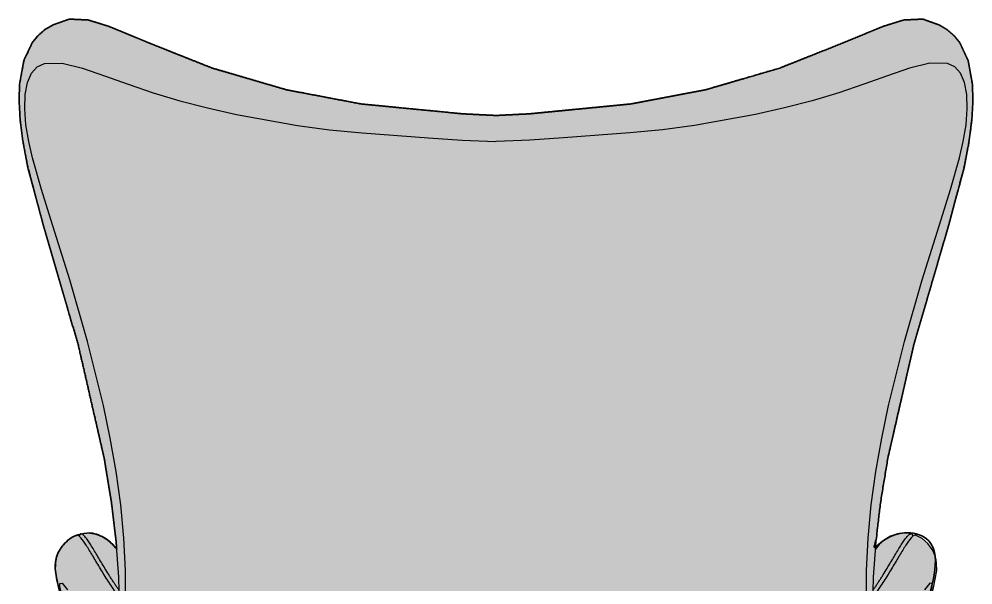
# Model space of a CAD drawing. Header units: millimetres. Extents: x 0 to 2578, y -1409 to 1073.
# Drawn here: x 80 to 987, y -872 to -334 of the extents above; entities that cross this region are included whole.
import ezdxf

# ---------------------------------------------------------------- set-up
doc = ezdxf.new("R2010")
doc.units = ezdxf.units.MM
doc.layers.add('Blocks', color=7, linetype='Continuous')
doc.layers.add('Blocks$Fill', color=7, linetype='Continuous', true_color=0xffffff)
doc.layers.add('Blocks$Inner', color=7, linetype='Continuous', lineweight=25, true_color=0x007f00)
doc.layers.add('Blocks$Outline', color=7, linetype='Continuous', lineweight=35, true_color=0xff3f3f)

# ---------------------------------------------------------------- blocks, each defined once
blk = doc.blocks.new('Egg Back')
at = {"layer": 'Blocks$Fill'}
blk.add_hatch(color=256, dxfattribs=at).paths.add_polyline_path([(-869.3712391371141, 27.61455358701468), (-869.371239455139, 25.1981333220111), (-869.3712705289859, 8.163703951348987), (-872.39221660677, 8.163703918454383), (-872.39221660677, -8.299842251105184e-13), (-837.874696968755, -8.331301775701787e-13), (-837.874696968755, 6.423867539126226), (-577.280474302293, 6.215370178221799), (-542.4298906721729, 6.215372085570429), (-542.3149146973797, 6.223098780641571), (-542.3149146973797, -1.769562418128174e-12), (-524.9037185619013, -8.616545857445428e-13), (-524.9037185619004, 6.22309878064066), (-524.7887425871081, 6.215372085569518), (-523.6353343226133, 6.215360147190998), (-229.3439362905269, 6.423867539126171), (-229.343936290526, -1.798086826302538e-12), (-194.8264166525109, -1.801232778762198e-12), (-194.8264166525109, 8.163703918453411), (-197.8473627302951, 8.163703951348925), (-197.847393804142, 25.19813332201104), (-197.8473938955341, 25.2568849047956), (-197.8473941221677, 27.61455358701462), (-198.7618609020069, 28.61103905259917), (-489.938160193566, 53.52566241185654), (-514.4489561808264, 53.52564181893199), (-514.4489561808246, 119.773678119389), (-493.8682258524263, 120.8173354521851), (-445.7318140967467, 129.7347128990032), (-398.5055316149878, 145.1323061718568), (-354.3971916350624, 166.1271013713249), (-314.5341077939588, 191.9144333049799), (-277.8720509013423, 223.4404528546457), (-244.3146904607487, 261.3288782925201), (-213.883921721987, 306.3738537231948), (-201.5549113010397, 327.8757135368256), (-189.9196367137958, 349.8062870160193), (-178.9998260716883, 372.13167474582), (-168.8149755233732, 394.8165467162013), (-159.3822345701083, 417.8243279024154), (-150.7163100618776, 441.1173945567452), (-142.8293899994138, 464.6572790036826), (-135.7310879680594, 488.4048806020865), (-131.5182243470212, 496.293276970312), (-123.0705784221522, 517.2537763524415), (-117.8000125519015, 533.9083310565293), (-114.8160233141975, 550.3293964632567), (-114.9205664259611, 557.0737698174689), (-115.4335906908458, 560.5176833554315), (-116.2791596626834, 563.8382193992929), (-117.4736037782062, 567.0406316159151), (-119.048200413978, 570.1541870000037), (-123.284998529601, 575.8862573824899), (-128.7218744577598, 580.5693848884375), (-135.0475520530439, 583.9178609383571), (-135.0735355611235, 583.9269321139275), (-135.0997792777997, 583.9353358730095), (-135.1262825967176, 583.9430731151817), (-135.1530449115223, 583.950144740023), (-135.1800656158588, 583.956551647112), (-135.2073441033722, 583.9622947360273), (-135.2348797677075, 583.9673749063478), (-135.2626720025098, 583.9717930576523), (-135.2907202014241, 583.9755500895196), (-135.3190237580955, 583.9786469015284), (-135.347582066169, 583.9810843932571), (-135.3763945192897, 583.982863464285), (-135.4054605111026, 583.9839850141905), (-135.4347794352528, 583.9844499425523), (-135.4643506853853, 583.9842591489491), (-135.4941736551452, 583.98341353296), (-135.5242477381775, 583.9819139941635), (-135.5545723281273, 583.9797614321383), (-135.5851468186397, 583.9769567464631), (-135.6159706033596, 583.9735008367167), (-135.6470430759322, 583.9693946024778), (-135.6783636300024, 583.9646389433253), (-135.7099316592154, 583.959234758838), (-135.7417465572162, 583.9531829485943), (-135.7738077176498, 583.946484412173), (-135.8061145341613, 583.9391400491531), (-135.8714627099982, 583.9225174416322), (-135.9377862338872, 583.903322322661), (-136.0050802549889, 583.8815618888696), (-136.0733399224635, 583.8572433368879), (-136.1425603854715, 583.8303738633458), (-136.2127367931734, 583.8009606648734), (-136.2838642947294, 583.7690109381003), (-136.3559380393001, 583.7345318796567), (-136.4289531760458, 583.6975306861723), (-136.502904854127, 583.6580145542771), (-136.577788222704, 583.615990680601), (-136.6535984309372, 583.571466261774), (-136.7303306279871, 583.524448494426), (-136.8865415851785, 583.4229617006863), (-137.0463822875615, 583.3115878724211), (-137.2098139284193, 583.1903845826703), (-137.4401878432997, 583.0079102714514), (-137.6771267426288, 582.8072381704469), (-137.7002579674464, 582.9992350102591), (-137.7262308947712, 583.1811665839817), (-137.7550934267185, 583.353424527927), (-137.786893465404, 583.5164004784071), (-137.8216789129434, 583.6704860717344), (-137.8594976714523, 583.8160729442212), (-137.8795595117314, 583.885801746497), (-137.9003976430462, 583.9535527321796), (-137.9220180531613, 584.019374855808), (-137.9444267298409, 584.0833170719216), (-137.9637568009786, 584.135330377431), (-137.9836378414645, 584.1860673605102), (-138.0040663824065, 584.2355298162126), (-138.0250389549132, 584.2837195395925), (-138.0465520900925, 584.330638325704), (-138.0686023190529, 584.3762879696008), (-138.0911861729024, 584.4206702663371), (-138.1143001827495, 584.463787010967), (-138.1379408797022, 584.5056399985444), (-138.1621047948689, 584.5462310241232), (-138.1867884593577, 584.5855618827577), (-138.2119884042769, 584.6236343695016), (-138.2377011607348, 584.660450279409), (-138.2639232598395, 584.696011407534), (-138.2906512326993, 584.7303195489305), (-138.3178816104224, 584.7633764986526), (-138.3456109241171, 584.7951840517543), (-138.3738357048916, 584.8257440032896), (-138.4025524838542, 584.8550581483124), (-138.431757792113, 584.8831282818769), (-138.4614481607763, 584.909956199037), (-138.4916201209524, 584.9355436948467), (-138.5222702037494, 584.9598925643601), (-138.5533949402757, 584.9830046026311), (-138.5849908616393, 585.0048816047138), (-138.6170544989487, 585.0255253656621), (-138.649582383312, 585.0449376805301), (-138.6825710458374, 585.0631203443718), (-138.7160170176332, 585.0800751522412), (-138.7499168298076, 585.0958038991922), (-138.7842670134689, 585.1103083802791), (-138.8190640997253, 585.1235903905555), (-138.8416140931866, 585.1314659405831), (-138.8643462771543, 585.1388400419946), (-138.8872604583749, 585.145713308674), (-138.9103564435952, 585.1520863545053), (-138.9336340395618, 585.1579597933727), (-138.9570930530214, 585.1633342391601), (-138.9807332907206, 585.1682103057518), (-139.0045545594062, 585.1725886070317), (-139.0285566658246, 585.1764697568838), (-139.0527394167227, 585.1798543691923), (-139.0771026188471, 585.182743057841), (-139.1016460789445, 585.1851364367144), (-139.1263696037614, 585.1870351196964), (-139.1512730000446, 585.1884397206707), (-139.1763560745407, 585.1893508535218), (-139.2016186339964, 585.1897691321337), (-145.4644352503678, 585.9412841171179), (-152.2127717382631, 585.1910711484052), (-158.7284492560451, 582.9536952770031), (-164.5281939667388, 579.4814863977772), (-169.6064357433064, 574.9669433557319), (-173.1814294384762, 570.2591941434212), (-172.6250360969156, 577.9320878767858), (-168.187596026521, 615.1086494031824), (-161.2652495909537, 657.0889395412332), (-136.7639144585595, 764.1809227688418), (-103.4809924603109, 878.2980293238597), (-88.89943345851714, 933.0350168247924), (-84.27375169769073, 956.9293501547336), (-81.49174388815152, 978.224880217369), (-80.42860806659371, 996.4914757415718), (-80.86830551893615, 1012.038386572178), (-84.95723047681746, 1034.848648743834), (-92.8272558847169, 1051.675425455222), (-98.36190962312718, 1058.549932215951), (-104.99723605838, 1064.318075191263), (-112.557943622511, 1068.763745114881), (-128.1028001116468, 1074.309553617203), (-146.1208854428936, 1073.462136421551), (-165.4761602565781, 1067.498093506668), (-206.9865525665358, 1050.409160242678), (-263.8049827075895, 1027.802222045794), (-334.3862317264732, 1007.166088125646), (-405.4402582391861, 993.665898614252), (-501.5847770767817, 984.3019042657743), (-533.0552428115919, 982.7296559679808), (-534.1633904476897, 982.7296559679808), (-565.6338561824999, 984.3019042657752), (-661.7783750200955, 993.6658986142521), (-732.8324015328084, 1007.166088125647), (-803.4136505516921, 1027.802222045795), (-860.2320806927459, 1050.409160242679), (-901.7424730027027, 1067.498093506668), (-921.0977478163876, 1073.462136421551), (-939.1158331476344, 1074.309553617202), (-954.6606896367697, 1068.76374511488), (-962.2213972009007, 1064.318075191262), (-968.8567236361531, 1058.549932215951), (-974.3913773745638, 1051.675425455222), (-982.2614027824633, 1034.848648743833), (-986.3503277403446, 1012.038386572178), (-986.7900251926875, 996.4914757415737), (-985.7268893711292, 978.2248802173691), (-982.94488156159, 956.9293501547328), (-978.3191998007641, 933.0350168247925), (-963.7376407989699, 878.2980293238608), (-930.4547188007222, 764.180922768841), (-905.953383668328, 657.0889395412333), (-899.0310372327608, 615.1086494031834), (-894.5935971623662, 577.932087876785), (-894.0372038208066, 570.2591941434213), (-897.6121975159754, 574.966943355732), (-902.690439292543, 579.4814863977773), (-908.4901840032367, 582.9536952770042), (-915.0058615210182, 585.1910711484062), (-921.7541980089136, 585.941284117118), (-928.0170146253004, 585.1897691321348), (-928.042277184755, 585.1893508535223), (-928.0673602592503, 585.1884397206708), (-928.0922636555329, 585.1870351196959), (-928.1169871803493, 585.1851364367136), (-928.1415306404463, 585.18274305784), (-928.1658938425702, 585.1798543691908), (-928.190076593468, 585.1764697568819), (-928.2140786998864, 585.1725886070295), (-928.2378999685718, 585.1682103057494), (-928.2615402062711, 585.1633342391575), (-928.2849992197308, 585.1579597933697), (-928.3082768156975, 585.1520863545021), (-928.331372800918, 585.1457133086705), (-928.3542869821388, 585.1388400419909), (-928.3770191661066, 585.1314659405792), (-928.399569159568, 585.1235903905514), (-928.4343662458238, 585.110308380275), (-928.4687164294842, 585.0958038991884), (-928.5026162416577, 585.0800751522376), (-928.5360622134526, 585.0631203443685), (-928.5690508759773, 585.0449376805271), (-928.6015787603396, 585.0255253656596), (-928.6336423976479, 585.0048816047117), (-928.6652383190108, 584.9830046026296), (-928.696363055536, 584.9598925643593), (-928.7270131383323, 584.9355436948467), (-928.7571850985075, 584.9099561990378), (-928.7868754671699, 584.8831282818785), (-928.816080775428, 584.8550581483149), (-928.8447975543895, 584.8257440032932), (-928.8730223351632, 584.795184051759), (-928.9007516488571, 584.7633764986584), (-928.9279820265795, 584.7303195489375), (-928.9547099994385, 584.6960114075423), (-928.9809320985423, 584.6604502794187), (-929.0066448549994, 584.6236343695126), (-929.031844799918, 584.5855618827703), (-929.056528464406, 584.5462310241376), (-929.0806923795719, 584.5056399985605), (-929.104333076524, 584.4637870109849), (-929.1274470863704, 584.4206702663569), (-929.1500309402193, 584.3762879696225), (-929.1720811691789, 584.3306383257277), (-929.1935943043578, 584.2837195396183), (-929.214566876864, 584.2355298162405), (-929.2349954178055, 584.1860673605403), (-929.2548764582907, 584.1353303774637), (-929.2742065294282, 584.0833170719563), (-929.2966152061091, 584.0193748558403), (-929.3182356162255, 583.9535527322092), (-929.3390737475415, 583.885801746524), (-929.3591355878219, 583.8160729442454), (-929.3969543463329, 583.6704860717531), (-929.4317397938742, 583.5164004784206), (-929.4635398325613, 583.3534245279358), (-929.4924023645099, 583.181166583987), (-929.5183752918356, 582.9992350102623), (-929.541506516654, 582.8072381704498), (-929.7784454159855, 583.0079102714554), (-930.0088193308696, 583.1903845826768), (-930.1722509717268, 583.3115878724271), (-930.332091674109, 583.4229617006914), (-930.4883026312998, 583.5244484944304), (-930.5650348283493, 583.5714662617783), (-930.6408450365823, 583.6159906806049), (-930.7157284051589, 583.6580145542806), (-930.7896800832398, 583.6975306861756), (-930.8626952199852, 583.7345318796596), (-930.9347689645556, 583.7690109381031), (-931.0058964661114, 583.8009606648758), (-931.0760728738128, 583.8303738633482), (-931.1452933368205, 583.8572433368901), (-931.2135530042949, 583.8815618888715), (-931.2808470253963, 583.9033223226628), (-931.347170549285, 583.9225174416337), (-931.4125187251217, 583.9391400491546), (-931.4448255416331, 583.9464844121745), (-931.4768867020666, 583.9531829485956), (-931.5087016000673, 583.9592347588392), (-931.5402696292803, 583.9646389433266), (-931.5715901833504, 583.969394602479), (-931.6026626559228, 583.9735008367178), (-931.6334864406426, 583.976956746464), (-931.6640609311548, 583.9797614321391), (-931.6943855211046, 583.9819139941643), (-931.7244596041369, 583.9834135329609), (-931.7542825738967, 583.9842591489501), (-931.7838538240292, 583.9844499425529), (-931.8131727481793, 583.983985014191), (-931.8422387399921, 583.9828634642856), (-931.8710511931126, 583.9810843932579), (-931.8996095011862, 583.978646901529), (-931.9279130578575, 583.9755500895202), (-931.9559612567717, 583.9717930576529), (-931.983753491574, 583.9673749063483), (-932.0112891559093, 583.9622947360275), (-932.0385676434225, 583.9565516471121), (-932.0655883477591, 583.9501447400231), (-932.0923506625638, 583.9430731151818), (-932.1188539814818, 583.9353358730096), (-932.145097698158, 583.9269321139276), (-932.1710812062374, 583.9178609383572), (-938.4967588015206, 580.5693848884385), (-943.9336347296794, 575.8862573824891), (-948.1704328453034, 570.1541870000038), (-949.7450294810747, 567.0406316159152), (-950.9394735965984, 563.838219399293), (-951.7850425684355, 560.5176833554316), (-952.2980668333198, 557.0737698174681), (-952.4026099450839, 550.3293964632577), (-949.4186207073794, 533.9083310565285), (-944.1480548371287, 517.2537763524416), (-935.7004089122602, 496.2932769703112), (-931.4875452912229, 488.4048806020883), (-924.3892432598668, 464.6572790036782), (-916.502323197401, 441.1173945567349), (-907.8363986891676, 417.8243279023992), (-898.4036577358994, 394.8165467161796), (-888.218807187581, 372.131674745793), (-877.2989965454697, 349.8062870159873), (-865.6637219582217, 327.875713536789), (-853.3347115372703, 306.3738537231539), (-822.9039427985331, 261.3288782925193), (-789.3465823579377, 223.4404528546466), (-752.6845254653222, 191.9144333049808), (-712.8214416242176, 166.127101371324), (-668.7131016442931, 145.1323061718559), (-621.4868191625351, 129.7347128990032), (-573.3504074068537, 120.8173354521851), (-552.76967707843, 119.7736781193881), (-552.769677078431, 53.52564181893199), (-577.2804730657149, 53.52566241185655), (-868.456772357275, 28.61103905260014)], flags=0)
at = {"layer": 'Blocks$Inner'}
for points in [[(-891.7090867225652, 530.5016480197428), (-892.1235625340541, 543.8692912810702), (-894.5935971623658, 577.9320878767858), (-899.0310372327604, 615.1086494031842), (-905.9533836683277, 657.088939541235), (-930.4547188007218, 764.1809227688423), (-963.7376407989705, 878.298029323862), (-978.3191998007642, 933.0350168247933), (-982.9448815615906, 956.929350154735), (-985.7268893711298, 978.2248802173708), (-986.7900251926876, 996.491475741574), (-986.3503277403452, 1012.038386572179), (-982.2614027824638, 1034.848648743835), (-974.3913773745644, 1051.675425455222), (-968.8567236361541, 1058.549932215952), (-962.2213972009013, 1064.318075191264), (-954.6606896367703, 1068.763745114883), (-939.1158331476345, 1074.309553617204), (-921.0977478163877, 1073.462136421553), (-901.7424730027033, 1067.498093506668), (-860.2320806927455, 1050.40916024268), (-803.4136505516917, 1027.802222045795), (-732.832401532808, 1007.166088125648), (-661.7783750200952, 993.6658986142538), (-565.6338561824996, 984.301904265777), (-534.1633904476894, 982.7296559679826), (-533.0552428115916, 982.7296559679826), (-501.5847770767814, 984.301904265777), (-405.4402582391858, 993.6658986142538), (-334.3862317264729, 1007.166088125648), (-263.8049827075893, 1027.802222045795), (-206.9865525665355, 1050.40916024268), (-165.4761602565777, 1067.498093506668), (-146.1208854428933, 1073.462136421553), (-128.1028001116465, 1074.309553617204), (-112.5579436225107, 1068.763745114883), (-104.9972360583797, 1064.318075191264), (-98.36190962312685, 1058.549932215952), (-92.82725588471658, 1051.675425455222), (-84.95723047681713, 1034.848648743835), (-80.86830551893581, 1012.038386572179), (-80.42860806659337, 996.491475741574), (-81.49174388815118, 978.2248802173708), (-84.27375169769039, 956.929350154735), (-88.8994334585168, 933.0350168247933), (-103.4809924603105, 878.298029323862), (-136.7639144585592, 764.1809227688423), (-161.2652495909533, 657.088939541235), (-168.1875960265206, 615.1086494031842), (-172.6250360969152, 577.9320878767858), (-175.0950707252268, 543.8692912810702), (-175.5095465367158, 530.5016480197428)], [(-885.5458876211032, 522.0009325895417), (-885.6251055501307, 550.3451409478957), (-887.1792299914232, 580.9860268704406), (-890.1101601824139, 612.6277488430942), (-894.5379172837183, 644.4996236354373), (-900.167800097106, 676.0670679888208), (-906.6895806417215, 707.1693815692979), (-921.6930141068879, 767.8174262873736), (-938.6396651787873, 826.3807252394577), (-956.5729607739595, 883.7007066890296), (-965.61988168469, 912.4616698441796), (-974.0720563792493, 942.3074344395718), (-977.6083028059165, 957.917825900905), (-980.2387479189274, 973.7150569035875), (-981.4738702576942, 988.9063476131855), (-981.0366500854616, 1002.539172927975), (-978.937348726733, 1014.061108323968), (-975.1153372075169, 1022.983692509135), (-969.569118749153, 1028.885989117548), (-962.6244388954165, 1032.078500671239)], [(-962.6223136351782, 1032.07872053059), (-945.8097983515581, 1032.498597012169), (-926.4823635562125, 1027.560461525743), (-905.5008277126017, 1020.353770986262), (-883.0816859667812, 1012.393457955534), (-859.3153957582799, 1004.288905043197), (-834.1845460444874, 996.7369684026712), (-807.7519276318262, 989.9435580429281), (-780.1531345307139, 983.7974375291901), (-722.1265226195192, 973.147304371761), (-691.8615209311492, 969.1304907195713), (-660.9136940738526, 966.1105307348826), (-597.7179024409734, 961.5420138827076), (-565.7503826306838, 959.3668251142399), (-533.6116896501444, 958.1135753496819)], [(-104.5963196241028, 1032.07872053059), (-121.4088349077228, 1032.498597012169), (-140.7362697030685, 1027.560461525743), (-161.7178055466793, 1020.353770986262), (-184.1369472924998, 1012.393457955534), (-207.9032375010011, 1004.288905043197), (-233.0340872147935, 996.7369684026712), (-259.4667056274548, 989.9435580429281), (-287.065498728567, 983.7974375291901), (-345.0921106397618, 973.147304371761), (-375.3571123281317, 969.1304907195713), (-406.3049391854283, 966.1105307348826), (-469.5007308183076, 961.5420138827076), (-501.4682506285972, 959.3668251142399), (-533.6069436091448, 958.1135753496819)], [(-181.6727456381777, 522.0009325895417), (-181.5935277091503, 550.3451409478957), (-180.0394032678578, 580.9860268704406), (-177.1084730768671, 612.6277488430942), (-172.6807159755626, 644.4996236354373), (-167.050833162175, 676.0670679888208), (-160.5290526175595, 707.1693815692979), (-145.5256191523931, 767.8174262873736), (-128.5789680804937, 826.3807252394577), (-110.6456724853215, 883.7007066890296), (-101.598751574591, 912.4616698441796), (-93.14657688003172, 942.3074344395718), (-89.61033045336444, 957.917825900905), (-86.97988534035358, 973.7150569035875), (-85.74476300158676, 988.9063476131855), (-86.18198317381939, 1002.539172927975), (-88.28128453254794, 1014.061108323968), (-92.10329605176412, 1022.983692509135), (-97.64951451012803, 1028.885989117548), (-104.5941943638645, 1032.078500671239)], [(-932.1710812062374, 583.917860938358), (-938.4967588015206, 580.5693848884393), (-943.9336347296794, 575.8862573824908), (-948.1704328453034, 570.1541870000046), (-949.7450294810751, 567.040631615916), (-950.939473596598, 563.8382193992938), (-951.7850425684355, 560.5176833554333), (-952.2980668333203, 557.0737698174698), (-952.4026099450839, 550.3293964632576), (-949.4186207073799, 533.9083310565302), (-944.1480548371292, 517.2537763524424), (-935.7004089122602, 496.2932769703129), (-931.487545291222, 488.4048806020892), (-942.0597891526113, 514.0843596011637), (-946.915305563045, 529.766749954947), (-947.9241973726494, 534.9410539715582), (-947.9919546347191, 538.0384778516418), (-945.6966121668956, 538.277880583868), (-940.9209733443913, 531.8657156541904), (-940.9055992371595, 531.8423803640753)], [(-928.287785027811, 585.157277678617), (-921.7541980089136, 585.9412841171188), (-915.0058615210182, 585.191071148407), (-908.4901840032362, 582.953695277004), (-902.6904392925426, 579.4814863977781), (-897.6121975159749, 574.9669433557328), (-894.0372038208061, 570.2591941434225)], [(-138.93084823147, 585.157277678617), (-145.4644352503674, 585.9412841171188), (-152.2127717382627, 585.191071148407), (-158.7284492560448, 582.953695277004), (-164.5281939667384, 579.4814863977781), (-169.6064357433061, 574.9669433557328), (-173.1814294384758, 570.2591941434225)], [(-135.731087968059, 488.4048806020883), (-131.5182243470208, 496.2932769703129), (-123.0705784221518, 517.2537763524424), (-117.8000125519011, 533.9083310565302), (-114.8160233141971, 550.3293964632576), (-114.9205664259607, 557.0737698174698), (-115.4335906908454, 560.5176833554333), (-116.279159662683, 563.8382193992938), (-117.4736037782059, 567.040631615916), (-119.0482004139776, 570.1541870000046), (-123.2849985296016, 575.8862573824908), (-128.7218744577604, 580.5693848884393), (-135.0475520530435, 583.917860938358)], [(-135.731087968059, 488.4048806020892), (-125.1588441066697, 514.0843596011637), (-120.303327696236, 529.766749954947), (-119.2944358866316, 534.9410539715582), (-119.2266786245618, 538.0384778516418), (-121.5220210923853, 538.277880583868), (-126.2976599148897, 531.8657156541904), (-126.3130340221214, 531.8423803640753)]]:
    blk.add_lwpolyline(points, dxfattribs=at)
blk.add_open_spline([(-533.6069436091448, 958.1135753496819), (-533.6077346161774, 958.1135831342576), (-533.6085256230072, 958.113590920234), (-533.6093166296423, 958.1135987076095)], degree=3, dxfattribs=at)
for points, knots in [([(-891.8751877068407, 525.829091034293), (-893.066800536506, 527.2277239438781), (-895.5570408062704, 530.4892546045749), (-899.2877463772056, 535.8743238059897), (-903.0881672115429, 541.6456515932505), (-907.9841844032726, 549.4324453379149), (-912.6386512044774, 557.2245673356147), (-917.0255591559853, 564.5911449315545), (-921.132409496282, 571.5252483074573), (-925.8097092271855, 578.850436210625), (-929.8886042387476, 583.5121091760084), (-931.619546237429, 584.1185048567431), (-932.1710812062374, 583.917860938358)], [-0.4109168762192119, -0.4109168762192119, -0.4109168762192119, -0.4109168762192119, -0.4044117647058824, -0.3970588235294117, -0.3897058823529411, -0.3823529411764706, -0.3676470588235294, -0.3602941176470589, -0.3529411764705883, -0.3382352941176471, -0.3235294117647059, -0.3128147694330331, -0.3128147694330331, -0.3128147694330331, -0.3128147694330331]), ([(-891.8444062682302, 531.6904142676003), (-892.0507234615525, 531.9756912888497), (-892.8913616394857, 533.1471463574862), (-894.3160016207894, 535.1902206766226), (-896.1156878886904, 537.8538983019189), (-897.9439421824682, 540.6300979937087), (-899.8080745456737, 543.5204733661894), (-902.2540235748056, 547.3917887028065), (-905.2231605022844, 552.2412135018194), (-908.6279057186039, 557.9334541933194), (-911.9118438192145, 563.4397329125668), (-915.0148445790146, 568.7046594015983), (-917.9486586579533, 573.5795480456645), (-920.673066258827, 577.8059596079902), (-923.1652301153481, 581.2451808237875), (-925.349863044883, 583.7192035690223), (-927.1275902552807, 585.1124170088815), (-928.4752485115932, 585.3319190529555), (-929.24922277316, 584.4393797283356), (-929.4835696074897, 583.3329982192336), (-929.5415065166544, 582.8072381704487)], [0.5966619189966367, 0.5966619189966367, 0.5966619189966367, 0.5966619189966367, 0.5978260869565217, 0.6014492753623188, 0.605072463768116, 0.6086956521739131, 0.6123188405797102, 0.6159420289855073, 0.6231884057971014, 0.6304347826086956, 0.6376811594202898, 0.644927536231884, 0.6521739130434783, 0.6594202898550725, 0.6666666666666666, 0.6739130434782608, 0.681159420289855, 0.6884057971014492, 0.6956521739130435, 0.6999887215873944, 0.6999887215873944, 0.6999887215873944, 0.6999887215873944]), ([(-175.3742269910508, 531.6904142676003), (-175.1679097977285, 531.9756912888497), (-174.3272716197953, 533.1471463574862), (-172.9026316384916, 535.1902206766226), (-171.1029453705905, 537.8538983019189), (-169.2746910768128, 540.6300979937087), (-167.4105587136073, 543.5204733661894), (-164.9646096844754, 547.3917887028065), (-161.9954727569966, 552.2412135018194), (-158.5907275406771, 557.9334541933194), (-155.3067894400665, 563.4397329125668), (-152.2037886802664, 568.7046594015983), (-149.2699746013277, 573.5795480456645), (-146.545567000454, 577.8059596079902), (-144.0534031439329, 581.2451808237875), (-141.868770214398, 583.7192035690223), (-140.0910430040003, 585.1124170088815), (-138.7433847476877, 585.3319190529555), (-137.969410486121, 584.4393797283356), (-137.7350636517913, 583.3329982192336), (-137.6771267426266, 582.807238170451)], [0.5966619189966367, 0.5966619189966367, 0.5966619189966367, 0.5966619189966367, 0.5978260869565217, 0.6014492753623188, 0.605072463768116, 0.6086956521739131, 0.6123188405797102, 0.6159420289855073, 0.6231884057971014, 0.6304347826086956, 0.6376811594202898, 0.644927536231884, 0.6521739130434783, 0.6594202898550725, 0.6666666666666666, 0.6739130434782608, 0.681159420289855, 0.6884057971014492, 0.6956521739130435, 0.6999887215873944, 0.6999887215873944, 0.6999887215873944, 0.6999887215873944]), ([(-135.0475520530435, 583.917860938358), (-135.599087021852, 584.1185048567431), (-137.3300290205334, 583.5121091760084), (-141.4089240320955, 578.850436210625), (-146.086223762999, 571.5252483074573), (-150.1930741032957, 564.5911449315545), (-154.5799820548036, 557.2245673356147), (-159.2344488560084, 549.4324453379149), (-164.1304660477381, 541.6456515932505), (-167.9308868820754, 535.8743238059897), (-171.6615924530106, 530.4892546045749), (-174.151832722775, 527.2277239438781), (-175.3434455524402, 525.829091034293)], [425.3417508442823, 425.3417508442823, 425.3417508442823, 425.3417508442823, 425.3524654866139, 425.3671713689669, 425.3818772513198, 425.3892301924963, 425.3965831336728, 425.4112890160257, 425.4186419572022, 425.4259948983787, 425.4333478395552, 425.4398529510685, 425.4398529510685, 425.4398529510685, 425.4398529510685])]:
    blk.add_open_spline(points, degree=3, knots=knots, dxfattribs=at)
at = {"layer": 'Blocks$Outline'}
blk.add_rational_spline([(-869.3712391371137, 27.61455358701551), (-869.3712388666518, 27.61225412173462), (-869.3712385429881, 27.5871325579792), (-869.3712382048889, 27.51005758870451), (-869.3712378453547, 27.37106361422229), (-869.3712376003732, 27.05441828094808), (-869.3712378701512, 26.43636704852725), (-869.3712385721356, 25.79657867587412), (-869.3712391924955, 25.36656683724868), (-869.3712394244503, 25.21775086068828), (-869.3712394551385, 25.19813332201193), (-869.3712498130881, 19.51998938485394), (-869.3712601710222, 13.84184720793019), (-869.3712705289854, 8.163703951349817), (-870.3782525549141, 8.163703940384949), (-871.3852345808418, 8.163703929419171), (-872.3922166067696, 8.163703918455212), (-872.3922166067696, 5.442469278968929), (-872.3922166067696, 2.721234639485374), (-872.3922166067696, 0), (-860.8863767274324, -9.094947017729282e-13), (-849.3805368480935, 0), (-837.8746969687545, 0), (-837.8746969687545, 2.14128917970811), (-837.8746969687545, 4.282578359418949), (-837.8746969687545, 6.423867539127059), (-751.0099560799345, 6.354368418826198), (-664.1452151911126, 6.284869298523518), (-577.2804743022925, 6.215370178222656), (-574.7589909143971, 6.21536875003585), (-572.2375075265018, 6.215367321851772), (-569.7160241386073, 6.215365893664966), (-567.3169490226192, 6.215364760000739), (-564.9178739066319, 6.215363626333783), (-562.5187987906447, 6.215362492669556), (-560.354964557464, 6.215361706640579), (-558.1911303242823, 6.215360920612511), (-556.0272960911007, 6.215360134582625), (-554.2001812720027, 6.215359732888828), (-552.3730664529057, 6.215359331193213), (-550.5459516338078, 6.215358929499416), (-549.1412772725798, 6.215358930907314), (-547.7366029113527, 6.215358932315212), (-546.3319285501257, 6.21535893372311), (-545.4157186789726, 6.215359338212693), (-544.4995088078194, 6.215359742702276), (-543.5832989366672, 6.21536014719095), (-543.1988295151696, 6.215364126651366), (-542.814360093671, 6.215368106110873), (-542.4298906721724, 6.215372085571289), (-542.3915653472413, 6.217947650595306), (-542.3532400223103, 6.220523215618414), (-542.3149146973792, 6.223098780642431), (-542.3149146973792, 4.148732520427984), (-542.3149146973792, 2.074366260213537), (-542.3149146973792, -9.094947017729282e-13), (-536.5111826522207, 0), (-530.7074506070603, 0), (-524.9037185619009, 0), (-524.9037185619, 2.074366260213537), (-524.9037185619, 4.148732520427984), (-524.9037185619, 6.223098780641521), (-524.8653932369698, 6.220523215618414), (-524.8270679120387, 6.217947650594397), (-524.7887425871077, 6.21537208557038), (-524.4042731656091, 6.215368106109963), (-524.0198037441114, 6.215364126651366), (-523.6353343226128, 6.215360147191859), (-522.7191244514606, 6.215359742703185), (-521.8029145803066, 6.215359338212693), (-520.8867047091544, 6.21535893372311), (-519.4820303479264, 6.215358932315212), (-518.0773559867002, 6.215358930907314), (-516.6726816254723, 6.215358929498507), (-514.8455668063743, 6.215359331193213), (-513.0184519872773, 6.215359732887919), (-511.1913371681785, 6.215360134581715), (-509.0275029349978, 6.215360920611602), (-506.8636687018161, 6.215361706640579), (-504.6998344686344, 6.215362492669556), (-502.3007593526472, 6.215363626335602), (-499.9016842366609, 6.215364759999829), (-497.5026091206728, 6.215365893664966), (-494.9811257327774, 6.215367321851772), (-492.4596423448838, 6.21536875003676), (-489.9381589569884, 6.215370178222656), (-403.0734180681666, 6.284869298523518), (-316.2086771793465, 6.354368418825288), (-229.3439362905265, 6.423867539127059), (-229.3439362905265, 4.282578359418039), (-229.3439362905265, 2.14128917970811), (-229.3439362905256, -9.094947017729282e-13), (-217.8380964111875, 0), (-206.3322565318485, -9.094947017729282e-13), (-194.8264166525105, -9.094947017729282e-13), (-194.8264166525105, 2.721234639485374), (-194.8264166525105, 5.442469278968929), (-194.8264166525105, 8.163703918454303), (-195.8333986784382, 8.16370392942008), (-196.8403807043669, 8.163703940384039), (-197.8473627302947, 8.163703951349817), (-197.847373088257, 13.84184720792928), (-197.847383446192, 19.51998938485485), (-197.8473938041416, 25.19813332201193), (-197.8473938348297, 25.21775086068737), (-197.8473940667855, 25.36656683724868), (-197.8473946871445, 25.79657867587412), (-197.8473953891298, 26.43636704852725), (-197.8473956589078, 27.05441828094808), (-197.8473954139254, 27.37106361422229), (-197.8473950543921, 27.51005758870542), (-197.8473947162929, 27.5871325579792), (-197.8473943926292, 27.61225412173371), (-197.8473941221673, 27.61455358701551), (-198.1522163821128, 27.94671540887703), (-198.4570386420601, 28.27887723073945), (-198.7618609020064, 28.61103905260006), (-295.8206273325259, 36.91591350568615), (-392.8793937630453, 45.22078795877133), (-489.9381601935656, 53.52566241185741), (-498.1084255226524, 53.5256555475471), (-506.2786908517392, 53.52564868324134), (-514.4489561808259, 53.52564181893285), (-514.4489561808259, 75.60832058575124), (-514.4489561808259, 97.69099935257054), (-514.4489561808241, 119.7736781193898), (-507.5887127380247, 120.1215638969888), (-500.7284692952262, 120.4694496745869), (-493.8682258524259, 120.8173354521859), (-477.8227552671997, 123.7897946011262), (-461.7772846819726, 126.7622537500647), (-445.7318140967463, 129.7347128990041), (-429.9897199361594, 134.8672439899556), (-414.2476257755734, 139.9997750809052), (-398.5055316149874, 145.1323061718576), (-383.8027516216789, 152.1305712383473), (-369.0999716283713, 159.128836304837), (-354.397191635062, 166.1271013713258), (-341.1094970213608, 174.7228786825435), (-327.8218024076596, 183.3186559937631), (-314.5341077939584, 191.9144333049808), (-302.3134221630853, 202.4231064882033), (-290.0927365322141, 212.9317796714249), (-277.8720509013419, 223.4404528546465), (-266.6862640878107, 236.0699280006056), (-255.5004772742795, 248.6994031465629), (-244.3146904607484, 261.328878292521), (-234.1711008811608, 276.3438701027453), (-224.0275113015732, 291.3588619129714), (-213.8839217219866, 306.3738537231957), (-179.9067719620455, 363.4398608064453), (-153.7050348882306, 424.4680907049897), (-135.731087968059, 488.4048806020874), (-134.3268000943799, 491.0343460581626), (-132.9225122206999, 493.6638115142387), (-131.5182243470208, 496.2932769703129), (-128.7023423720639, 503.2801100976894), (-125.8864603971078, 510.2669432250659), (-123.0705784221518, 517.2537763524424), (-121.3137231320679, 522.8052945871368), (-119.5568678419841, 528.356812821833), (-117.8000125519011, 533.9083310565302), (-116.8053494726664, 539.3820195254384), (-115.8106863934318, 544.855707994348), (-114.8160233141971, 550.3293964632571), (-114.8508710181177, 552.5775209146618), (-114.8857187220392, 554.8256453660656), (-114.9205664259607, 557.0737698174694), (-115.0915745142556, 558.2217409967902), (-115.2625826025505, 559.369712176112), (-115.4335906908454, 560.5176833554319), (-115.7154470147907, 561.6245287033867), (-115.9973033387369, 562.7313740513396), (-116.279159662683, 563.8382193992934), (-116.6773077011903, 564.9056901381678), (-117.0754557396986, 565.9731608770412), (-117.4736037782059, 567.0406316159156), (-117.9984693234628, 568.0784834106103), (-118.5233348687198, 569.1163352053077), (-119.0482004139776, 570.1541870000042), (-120.4604664525186, 572.0648771274996), (-121.8727324910597, 573.975567254995), (-123.2849985296007, 575.8862573824904), (-125.0972905056542, 577.4472998844735), (-126.9095824817068, 579.0083423864558), (-128.7218744577594, 580.569384888438), (-130.8304336561878, 581.6855435717448), (-132.9389928546152, 582.8017022550498), (-135.0475520530435, 583.9178609383575), (-135.599087021852, 584.1185048567418), (-136.4539995596469, 583.8190059303083), (-137.5170109985283, 582.947028451335), (-137.6771267426284, 582.8072381704474), (-137.7350636517913, 583.3329982192322), (-137.969410486121, 584.4393797283351), (-138.5410369181982, 585.0985735736035), (-139.0664067005682, 585.188851499493), (-139.2016186339961, 585.1897691321342), (-141.2892241727859, 585.4402741271292), (-143.3768297115766, 585.6907791221242), (-145.4644352503674, 585.9412841171184), (-147.7138807463325, 585.691213127548), (-149.9633262422976, 585.4411421379768), (-152.2127717382627, 585.1910711484056), (-154.3846642441904, 584.4452791912713), (-156.556556750118, 583.6994872341388), (-158.7284492560448, 582.9536952770036), (-160.661697492942, 581.7962923172604), (-162.5949457298402, 580.6388893575181), (-164.5281939667384, 579.4814863977776), (-166.2209412255943, 577.9766387170953), (-167.9136884844502, 576.4717910364129), (-169.6064357433061, 574.9669433557324), (-170.7981003083623, 573.3976936182949), (-171.9897648734195, 571.8284438808582), (-173.1814294384758, 570.2591941434216), (-172.9959649912889, 572.8168253878762), (-172.8105005441021, 575.3744566323317), (-172.6250360969152, 577.9320878767862), (-171.1458894067837, 590.3242750522509), (-169.6667427166531, 602.7164622277173), (-168.1875960265206, 615.1086494031829), (-165.8801472146642, 629.1020794491992), (-163.5726984028088, 643.0955094952174), (-161.2652495909533, 657.0889395412337), (-153.0981378801553, 692.7862672837705), (-144.9310261693572, 728.4835950263055), (-136.7639144585592, 764.1809227688423), (-125.6696071258093, 802.2199582871822), (-114.5752997930604, 840.2589938055212), (-103.4809924603105, 878.2980293238602), (-98.62047279304534, 896.5436918241717), (-93.75995312578107, 914.7893543244822), (-88.8994334585168, 933.0350168247928), (-87.35753953824133, 940.9997946014396), (-85.81564561796586, 948.9645723780854), (-84.27375169769039, 956.929350154734), (-83.34641576117701, 964.0278601756131), (-82.41907982466455, 971.1263701964913), (-81.49174388815118, 978.2248802173694), (-81.13736528096524, 984.3137453921031), (-80.7829866737793, 990.4026105668377), (-80.42860806659337, 996.4914757415722), (-80.57517388404085, 1001.673779351775), (-80.72173970148833, 1006.856082961976), (-80.86830551893581, 1012.038386572178), (-82.23128050489595, 1019.641807296065), (-83.59425549085609, 1027.245228019949), (-84.95723047681713, 1034.848648743834), (-87.58057227945028, 1040.457574314296), (-90.20391408208343, 1046.066499884759), (-92.82725588471658, 1051.675425455222), (-94.67214046418667, 1053.966927708798), (-96.51702504365676, 1056.258429962374), (-98.36190962312685, 1058.549932215952), (-100.5736851015445, 1060.472646541055), (-102.7854605799621, 1062.395360866158), (-104.9972360583797, 1064.318075191264), (-107.51747191309, 1065.799965165803), (-110.0377077678004, 1067.281855140342), (-112.5579436225107, 1068.763745114882), (-117.7395624522223, 1070.612347948989), (-122.921181281934, 1072.460950783096), (-128.1028001116465, 1074.309553617204), (-134.1088285553951, 1074.027081218652), (-140.1148569991437, 1073.744608820103), (-146.1208854428933, 1073.462136421551), (-152.5726437141211, 1071.47412211659), (-159.024401985349, 1069.486107811631), (-165.4761602565777, 1067.498093506668), (-179.3129576932297, 1061.801782418671), (-193.1497551298826, 1056.105471330674), (-206.9865525665355, 1050.409160242678), (-225.9260292802201, 1042.873514177051), (-244.8655059939056, 1035.337868111422), (-263.8049827075893, 1027.802222045795), (-287.3320657138838, 1020.923510739078), (-310.8591487201784, 1014.044799432364), (-334.3862317264729, 1007.166088125646), (-358.0709072307109, 1002.666024955182), (-381.7555827349488, 998.1659617847167), (-405.4402582391858, 993.6658986142525), (-437.488431185051, 990.5445671647608), (-469.5366041309162, 987.4232357152691), (-501.5847770767814, 984.3019042657747), (-512.0749323217178, 983.7778214998448), (-522.5650875666552, 983.2537387339121), (-533.0552428115916, 982.7296559679812), (-533.4246253569572, 982.7296559679821), (-533.7940079023238, 982.7296559679812), (-534.1633904476894, 982.7296559679812), (-544.6535456926258, 983.2537387339121), (-555.1437009375622, 983.777821499843), (-565.6338561824996, 984.3019042657756), (-597.6820291283648, 987.4232357152682), (-629.73020207423, 990.5445671647608), (-661.7783750200952, 993.6658986142525), (-685.4630505243331, 998.1659617847167), (-709.147726028571, 1002.666024955182), (-732.832401532808, 1007.166088125647), (-756.3594845391026, 1014.044799432363), (-779.8865675453972, 1020.923510739079), (-803.4136505516917, 1027.802222045796), (-822.3531272653763, 1035.337868111422), (-841.2926039790609, 1042.873514177051), (-860.2320806927455, 1050.409160242679), (-874.0688781293984, 1056.105471330674), (-887.9056755660504, 1061.801782418671), (-901.7424730027024, 1067.498093506668), (-908.1942312739311, 1069.48610781163), (-914.6459895451594, 1071.47412211659), (-921.0977478163877, 1073.462136421551), (-927.1037762601368, 1073.744608820102), (-933.1098047038854, 1074.027081218651), (-939.1158331476345, 1074.309553617203), (-944.2974519773461, 1072.460950783097), (-949.4790708070577, 1070.612347948988), (-954.6606896367698, 1068.763745114881), (-957.1809254914797, 1067.281855140341), (-959.7011613461909, 1065.799965165802), (-962.2213972009008, 1064.318075191263), (-964.4331726793189, 1062.395360866158), (-966.6449481577365, 1060.472646541056), (-968.8567236361532, 1058.549932215952), (-970.7016082156242, 1056.258429962374), (-972.5464927950939, 1053.966927708798), (-974.391377374564, 1051.675425455222), (-977.0147191771975, 1046.066499884759), (-979.6380609798302, 1040.457574314296), (-982.2614027824634, 1034.848648743834), (-983.6243777684235, 1027.245228019949), (-984.9873527543841, 1019.641807296064), (-986.3503277403447, 1012.038386572178), (-986.4968935577926, 1006.856082961976), (-986.6434593752397, 1001.673779351776), (-986.7900251926876, 996.491475741574), (-986.4356465855012, 990.4026105668386), (-986.0812679783153, 984.3137453921049), (-985.7268893711293, 978.2248802173694), (-984.799553434616, 971.1263701964913), (-983.8722174981035, 964.0278601756122), (-982.9448815615901, 956.9293501547331), (-981.4029876413147, 948.9645723780864), (-979.8610937210392, 940.9997946014396), (-978.3191998007642, 933.0350168247928), (-973.458680133499, 914.7893543244822), (-968.5981604662338, 896.5436918241717), (-963.73764079897, 878.2980293238611), (-952.6433334662206, 840.2589938055203), (-941.5490261334712, 802.2199582871813), (-930.4547188007223, 764.1809227688414), (-922.2876070899238, 728.4835950263064), (-914.1204953791257, 692.7862672837696), (-905.9533836683277, 657.0889395412337), (-903.6459348564713, 643.0955094952164), (-901.3384860446158, 629.1020794492001), (-899.0310372327604, 615.1086494031838), (-897.5518905426288, 602.7164622277182), (-896.0727438524973, 590.3242750522518), (-894.5935971623658, 577.9320878767853), (-894.4081327151789, 575.3744566323307), (-894.222668267992, 572.8168253878762), (-894.0372038208061, 570.2591941434216), (-895.2288683858624, 571.8284438808582), (-896.4205329509177, 573.3976936182958), (-897.6121975159749, 574.9669433557324), (-899.3049447748308, 576.4717910364138), (-900.9976920336867, 577.9766387170944), (-902.6904392925426, 579.4814863977776), (-904.6236875294398, 580.6388893575181), (-906.556935766338, 581.7962923172604), (-908.4901840032362, 582.9536952770045), (-910.6620765091639, 583.6994872341388), (-912.8339690150906, 584.4452791912713), (-915.0058615210182, 585.1910711484065), (-917.2553070169838, 585.4411421379768), (-919.5047525129485, 585.691213127548), (-921.7541980089136, 585.9412841171184), (-923.8418035477089, 585.6907791221242), (-925.9294090865046, 585.4402741271283), (-928.0170146253004, 585.1897691321351), (-928.1522265587223, 585.1888514994912), (-928.6775963410864, 585.098573573599), (-929.24922277316, 584.4393797283342), (-929.4835696074897, 583.3329982192331), (-929.541506516654, 582.8072381704501), (-929.7016222607549, 582.9470284513377), (-930.7646336996359, 583.8190059303092), (-931.619546237429, 584.1185048567427), (-932.1710812062374, 583.9178609383575), (-934.2796404046649, 582.8017022550507), (-936.3881996030932, 581.6855435717448), (-938.4967588015206, 580.5693848884389), (-940.3090507775732, 579.0083423864567), (-942.1213427536254, 577.4472998844744), (-943.9336347296794, 575.8862573824895), (-945.34590076822, 573.9755672549941), (-946.7581668067619, 572.0648771274996), (-948.1704328453034, 570.1541870000042), (-948.6952983905599, 569.1163352053086), (-949.2201639358173, 568.0784834106112), (-949.7450294810747, 567.0406316159156), (-950.1431775195824, 565.9731608770412), (-950.5413255580902, 564.9056901381668), (-950.9394735965984, 563.8382193992934), (-951.2213299205428, 562.7313740513396), (-951.5031862444889, 561.6245287033867), (-951.7850425684355, 560.5176833554319), (-951.95605065673, 559.369712176112), (-952.1270587450249, 558.2217409967902), (-952.2980668333198, 557.0737698174685), (-952.3329145372409, 554.8256453660656), (-952.3677622411624, 552.5775209146609), (-952.4026099450839, 550.329396463258), (-951.4079468658492, 544.8557079943471), (-950.4132837866146, 539.3820195254375), (-949.4186207073794, 533.9083310565293), (-947.6617654172956, 528.356812821833), (-945.9049101272121, 522.8052945871368), (-944.1480548371287, 517.2537763524424), (-941.3321728621727, 510.2669432250668), (-938.5162908872162, 503.2801100976876), (-935.7004089122602, 496.293276970312), (-934.2961210385811, 493.6638115142378), (-932.891833164902, 491.0343460581626), (-931.4875452912229, 488.4048806020892), (-913.5135983710477, 424.4680907049745), (-887.3118612972225, 363.4398608064152), (-853.3347115372699, 306.3738537231548), (-843.1911219576896, 291.358861912945), (-833.0475323781111, 276.3438701027326), (-822.9039427985326, 261.3288782925201), (-811.7181559850014, 248.6994031465629), (-800.5323691714693, 236.0699280006047), (-789.3465823579372, 223.4404528546474), (-777.125896727066, 212.9317796714249), (-764.9052110961939, 202.4231064882033), (-752.6845254653217, 191.9144333049817), (-739.3968308516205, 183.3186559937631), (-726.1091362379193, 174.7228786825444), (-712.8214416242172, 166.1271013713249), (-698.1186616309096, 159.1288363048352), (-683.4158816376012, 152.1305712383473), (-668.7131016442927, 145.1323061718567), (-652.9710074837067, 139.9997750809052), (-637.2289133231207, 134.8672439899547), (-621.4868191625346, 129.7347128990041), (-605.4413485773075, 126.7622537500647), (-589.3958779920804, 123.7897946011253), (-573.3504074068533, 120.8173354521859), (-566.4901639640457, 120.4694496745869), (-559.6299205212381, 120.121563896987), (-552.7696770784296, 119.7736781193889), (-552.7696770784305, 97.69099935256963), (-552.7696770784305, 75.60832058575033), (-552.7696770784305, 53.52564181893285), (-560.9399424075245, 53.52564868324043), (-569.1102077366195, 53.52565554754801), (-577.2804730657144, 53.52566241185741), (-674.3392394962348, 45.22078795877133), (-771.3980059267551, 36.91591350568524), (-868.4567723572745, 28.61103905260097), (-868.7615946172218, 28.27887723073854), (-869.0664168771673, 27.94671540887794), (-869.3712391371137, 27.61455358701551)], [1, 1, 1, 1, 1, 1, 1, 1, 1, 1, 1, 1, 1, 1, 1, 1, 1, 1, 1, 1, 1, 1, 1, 1, 1, 1, 1, 1, 1, 1, 1, 1, 1, 1, 1, 1, 1, 1, 1, 1, 1, 1, 1, 1, 1, 1, 1, 1, 1, 1, 1, 1, 1, 1, 1, 1, 1, 1, 1, 1, 1, 1, 1, 1, 1, 1, 1, 1, 1, 1, 1, 1, 1, 1, 1, 1, 1, 1, 1, 1, 1, 1, 1, 1, 1, 1, 1, 1, 1, 1, 1, 1, 1, 1, 1, 1, 1, 1, 1, 1, 1, 1, 1, 1, 1, 1, 1, 1, 1, 1, 1, 1, 1, 1, 1, 1, 1, 1, 1, 1, 1, 1, 1, 1, 1, 1, 1, 1, 1, 1, 1, 1, 1, 1, 1, 1, 1, 1, 1, 1, 1, 1, 1, 1, 1, 1, 1, 1, 1, 1, 0.9942449430452566, 0.9942449430452566, 1, 1, 1, 1, 1, 1, 1, 1, 1, 1, 1, 1, 1, 1, 1, 1, 1, 1, 1, 1, 1, 1, 1, 1, 1, 1, 1, 1, 1, 1, 1, 1, 1, 1, 1, 1, 1, 1, 1, 1, 1, 1, 1, 1, 1, 1, 1, 1, 1, 1, 1, 1, 1, 1, 1, 1, 1, 1, 1, 1, 1, 1, 1, 1, 1, 1, 1, 1, 1, 1, 1, 1, 1, 1, 1, 1, 1, 1, 1, 1, 1, 1, 1, 1, 1, 1, 1, 1, 1, 1, 1, 1, 1, 1, 1, 1, 1, 1, 1, 1, 1, 1, 1, 1, 1, 1, 1, 1, 1, 1, 1, 1, 1, 1, 1, 1, 1, 1, 1, 1, 1, 1, 1, 1, 1, 1, 1, 1, 1, 1, 1, 1, 1, 1, 1, 1, 1, 1, 1, 1, 1, 1, 1, 1, 1, 1, 1, 1, 1, 1, 1, 1, 1, 1, 1, 1, 1, 1, 1, 1, 1, 1, 1, 1, 1, 1, 1, 1, 1, 1, 1, 1, 1, 1, 1, 1, 1, 1, 1, 1, 1, 1, 1, 1, 1, 1, 1, 1, 1, 1, 1, 1, 1, 1, 1, 1, 1, 1, 1, 1, 1, 1, 1, 1, 1, 1, 1, 1, 1, 1, 1, 1, 1, 1, 1, 1, 1, 1, 1, 1, 1, 1, 1, 1, 1, 1, 1, 1, 1, 1, 1, 1, 1, 1, 1, 1, 1, 1, 1, 1, 1, 1, 1, 1, 1, 1, 1, 1, 1, 1, 1, 1, 1, 1, 1, 1, 1, 1, 1, 1, 1, 1, 1, 1, 1, 1, 1, 1, 1, 1, 1, 1, 1, 1, 0.9942449430452536, 0.9942449430452536, 1, 1, 1, 1, 1, 1, 1, 1, 1, 1, 1, 1, 1, 1, 1, 1, 1, 1, 1, 1, 1, 1, 1, 1, 1, 1, 1, 1, 1, 1, 1, 1, 1, 1, 1, 1, 1], degree=3, knots=[0.05305609417428636, 0.05305609417428636, 0.05305609417428636, 0.05305609417428636, 0.5821105190789866, 0.8496541513048954, 1.116626389432162, 1.982472312933629, 2.882841334195296, 3.779481765830502, 4.179109123679899, 4.239700275486888, 4.239700275486888, 4.239700275486888, 21.30561202517925, 21.30561202517925, 21.30561202517925, 24.3265581029636, 24.3265581029636, 24.3265581029636, 32.49026202141767, 32.49026202141767, 32.49026202141767, 67.03607144581264, 67.03607144581264, 67.03607144581264, 73.45993898494129, 73.45993898494129, 73.45993898494129, 74.45993898494118, 74.45993898494118, 74.45993898494118, 75.45993898494129, 75.45993898494129, 75.45993898494129, 76.45993898494129, 76.45993898494129, 76.45993898494129, 77.45993898494129, 77.45993898494129, 77.45993898494129, 78.45993898494129, 78.45993898494129, 78.45993898494129, 79.45993898494129, 79.45993898494129, 79.45993898494129, 80.45993898494129, 80.45993898494129, 80.45993898494129, 81.45993898494129, 81.45993898494129, 81.45993898494129, 81.5751742946182, 81.5751742946182, 81.5751742946182, 87.79827307526074, 87.79827307526074, 87.79827307526074, 105.20946921074, 105.20946921074, 105.20946921074, 111.4325679913827, 111.4325679913827, 111.4325679913827, 111.5478033010597, 111.5478033010597, 111.5478033010597, 112.5478033010598, 112.5478033010598, 112.5478033010598, 113.5478033010597, 113.5478033010597, 113.5478033010597, 114.5478033010597, 114.5478033010597, 114.5478033010597, 115.5478033010597, 115.5478033010597, 115.5478033010597, 116.5478033010597, 116.5478033010597, 116.5478033010597, 117.5478033010597, 117.5478033010597, 117.5478033010597, 118.5478033010597, 118.5478033010597, 118.5478033010597, 119.5478033010597, 119.5478033010597, 119.5478033010597, 125.9716708401876, 125.9716708401876, 125.9716708401876, 160.5174802645826, 160.5174802645826, 160.5174802645826, 168.6811841830366, 168.6811841830366, 168.6811841830366, 171.7021302608208, 171.7021302608208, 171.7021302608208, 188.7680420105132, 188.7680420105132, 188.7680420105132, 188.8286331623204, 189.2282605201697, 190.1249009518049, 191.0252699730665, 191.891115896568, 192.1580881346952, 192.4256317669211, 192.9546861918258, 192.9546861918258, 192.9546861918258, 194.3072503436349, 194.3072503436349, 194.3072503436349, 194.3108686573624, 194.3108686573624, 194.3108686573624, 195.3108686573624, 195.3108686573624, 195.3108686573624, 261.5589049578205, 261.5589049578205, 261.5589049578205, 262.0767752509075, 262.0767752509075, 262.0767752509075, 263.0767752509075, 263.0767752509075, 263.0767752509075, 264.0767752509075, 264.0767752509075, 264.0767752509075, 265.0767752509075, 265.0767752509075, 265.0767752509075, 266.0767752509075, 266.0767752509075, 266.0767752509075, 267.0767752509075, 267.0767752509075, 267.0767752509075, 268.0767752509075, 268.0767752509075, 268.0767752509075, 269.0767752509075, 269.0767752509075, 269.0767752509075, 467.7476506730243, 467.7476506730243, 467.7476506730243, 468.7476506730243, 468.7476506730243, 468.7476506730243, 469.7476506730243, 469.7476506730243, 469.7476506730243, 470.7476506730243, 470.7476506730243, 470.7476506730243, 471.7476506730243, 471.7476506730243, 471.7476506730243, 472.7476506730243, 472.7476506730243, 472.7476506730243, 473.7476506730243, 473.7476506730243, 473.7476506730243, 474.7476506730243, 474.7476506730243, 474.7476506730243, 475.7476506730243, 475.7476506730243, 475.7476506730243, 476.7476506730243, 476.7476506730243, 476.7476506730243, 477.7476506730243, 477.7476506730243, 477.7476506730243, 478.7476506730243, 478.7476506730243, 478.7476506730243, 479.7476506730243, 479.7476506730243, 479.7476506730243, 479.7583653153561, 479.7602058743464, 479.7602058743464, 479.7602058743464, 479.7645424220207, 479.7717887988324, 479.7741124431482, 479.7741124431482, 479.7741124431482, 480.7741124431482, 480.7741124431482, 480.7741124431482, 481.7741124431484, 481.7741124431484, 481.7741124431484, 482.7741124431482, 482.7741124431482, 482.7741124431482, 483.7741124431482, 483.7741124431482, 483.7741124431482, 484.7741124431482, 484.7741124431482, 484.7741124431482, 485.7741124431482, 485.7741124431482, 485.7741124431482, 493.4671529210104, 493.4671529210104, 493.4671529210104, 530.9076069955063, 530.9076069955063, 530.9076069955063, 573.4548000903385, 573.4548000903385, 573.4548000903385, 683.3138383843814, 683.3138383843814, 683.3138383843814, 802.1854788426135, 802.1854788426135, 802.1854788426135, 858.8313936432405, 858.8313936432405, 858.8313936432405, 883.1693495359364, 883.1693495359364, 883.1693495359364, 904.6458289518221, 904.6458289518221, 904.6458289518221, 922.9433361541685, 922.9433361541685, 922.9433361541685, 938.4964634996377, 938.4964634996377, 938.4964634996377, 961.6703144452799, 961.6703144452799, 961.6703144452799, 980.246581950241, 980.246581950241, 980.246581950241, 989.072183074664, 989.072183074664, 989.072183074664, 997.864169783367, 997.864169783367, 997.864169783367, 1006.635046589028, 1006.635046589028, 1006.635046589028, 1023.139547648201, 1023.139547648201, 1023.139547648201, 1041.177549613707, 1041.177549613707, 1041.177549613707, 1061.430857269589, 1061.430857269589, 1061.430857269589, 1106.321216032108, 1106.321216032108, 1106.321216032108, 1167.471912335025, 1167.471912335025, 1167.471912335025, 1241.008044516667, 1241.008044516667, 1241.008044516667, 1313.333211647569, 1313.333211647569, 1313.333211647569, 1409.932657260218, 1409.932657260218, 1409.932657260218, 1441.442372877401, 1441.442372877401, 1441.442372877401, 1442.550520513499, 1442.550520513499, 1442.550520513499, 1474.060236130682, 1474.060236130682, 1474.060236130682, 1570.659681743331, 1570.659681743331, 1570.659681743331, 1642.984848874233, 1642.984848874233, 1642.984848874233, 1716.520981055875, 1716.520981055875, 1716.520981055875, 1777.671677358792, 1777.671677358792, 1777.671677358792, 1822.56203612131, 1822.56203612131, 1822.56203612131, 1842.815343777193, 1842.815343777193, 1842.815343777193, 1860.853345742698, 1860.853345742698, 1860.853345742698, 1877.357846801872, 1877.357846801872, 1877.357846801872, 1886.128723607532, 1886.128723607532, 1886.128723607532, 1894.920710316235, 1894.920710316235, 1894.920710316235, 1903.746311440658, 1903.746311440658, 1903.746311440658, 1922.322578945619, 1922.322578945619, 1922.322578945619, 1945.496429891261, 1945.496429891261, 1945.496429891261, 1961.049557236731, 1961.049557236731, 1961.049557236731, 1979.347064439077, 1979.347064439077, 1979.347064439077, 2000.823543854963, 2000.823543854963, 2000.823543854963, 2025.161499747658, 2025.161499747658, 2025.161499747658, 2081.807414548285, 2081.807414548285, 2081.807414548285, 2200.679055006517, 2200.679055006517, 2200.679055006517, 2310.53809330056, 2310.53809330056, 2310.53809330056, 2353.085286395392, 2353.085286395392, 2353.085286395392, 2390.525740469889, 2390.525740469889, 2390.525740469889, 2398.21878094775, 2398.21878094775, 2398.21878094775, 2399.21878094775, 2399.21878094775, 2399.21878094775, 2400.21878094775, 2400.21878094775, 2400.21878094775, 2401.21878094775, 2401.21878094775, 2401.21878094775, 2402.21878094775, 2402.21878094775, 2402.21878094775, 2403.21878094775, 2403.21878094775, 2403.21878094775, 2404.21878094775, 2404.21878094775, 2404.21878094775, 2404.221104592066, 2404.228350968878, 2404.232687516552, 2404.232687516552, 2404.232687516552, 2404.234528075543, 2404.245242717874, 2404.245242717874, 2404.245242717874, 2405.245242717874, 2405.245242717874, 2405.245242717874, 2406.245242717874, 2406.245242717874, 2406.245242717874, 2407.245242717874, 2407.245242717874, 2407.245242717874, 2408.245242717874, 2408.245242717874, 2408.245242717874, 2409.245242717874, 2409.245242717874, 2409.245242717874, 2410.245242717874, 2410.245242717874, 2410.245242717874, 2411.245242717874, 2411.245242717874, 2411.245242717874, 2412.245242717874, 2412.245242717874, 2412.245242717874, 2413.245242717874, 2413.245242717874, 2413.245242717874, 2414.245242717874, 2414.245242717874, 2414.245242717874, 2415.245242717874, 2415.245242717874, 2415.245242717874, 2416.245242717875, 2416.245242717875, 2416.245242717875, 2614.91611814004, 2614.91611814004, 2614.91611814004, 2615.91611814004, 2615.91611814004, 2615.91611814004, 2616.91611814004, 2616.91611814004, 2616.91611814004, 2617.91611814004, 2617.91611814004, 2617.91611814004, 2618.91611814004, 2618.91611814004, 2618.91611814004, 2619.91611814004, 2619.91611814004, 2619.91611814004, 2620.91611814004, 2620.91611814004, 2620.91611814004, 2621.91611814004, 2621.91611814004, 2621.91611814004, 2622.433988433128, 2622.433988433128, 2622.433988433128, 2688.682024733586, 2688.682024733586, 2688.682024733586, 2689.284692000992, 2689.284692000992, 2689.284692000992, 2689.288310314727, 2689.288310314727, 2689.288310314727, 2689.337748095166, 2689.337748095166, 2689.337748095166, 2689.337748095166], dxfattribs=at)

msp = doc.modelspace()

# ---------------------------------------------------------------- block references
at = {"layer": 'Blocks'}
msp.add_blockref('Egg Back', (1067.218633259279, -1408.156437577635), dxfattribs=at)

doc.saveas('drawing.dxf')
